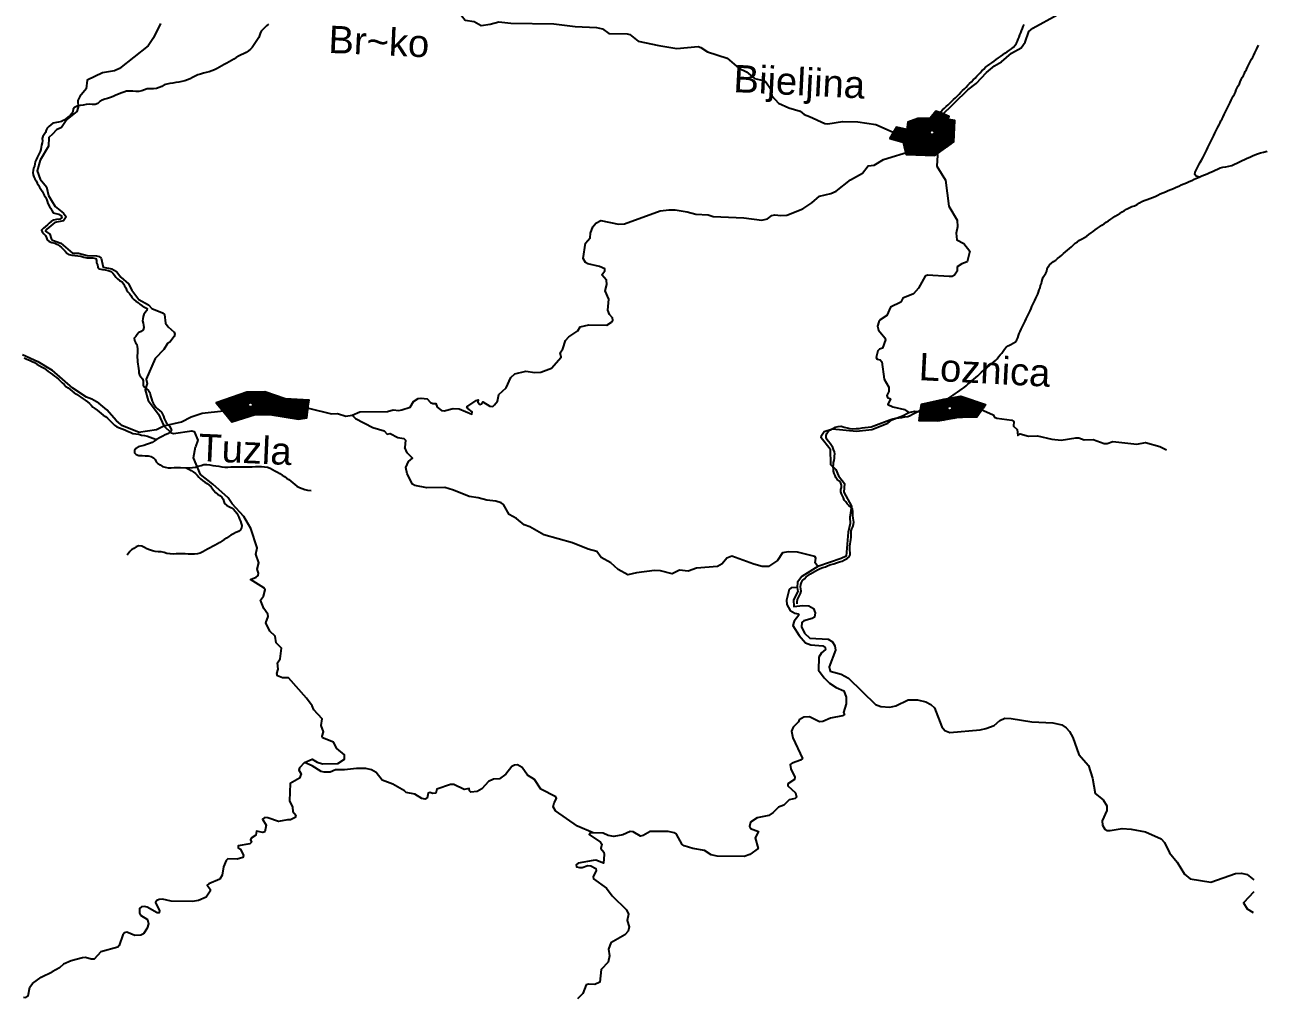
# Model space of a CAD drawing. Header units: metres. Extents: x 13.21 to 19.52, y 42.14 to 46.62.
# Drawn here: x 18.469 to 19.49, y 44.049 to 44.849 of the extents above; entities that cross this region are included whole.
import ezdxf

# ---------------------------------------------------------------- set-up
doc = ezdxf.new("R2010")
doc.units = ezdxf.units.M
doc.header["$MEASUREMENT"] = 0
for name, color, linetype in [('CESTE', 5, 'Continuous'), ('grad_ino', 252, 'Continuous'), ('naziv_ino', 252, 'Continuous'), ('PRUGE', 7, 'Continuous')]:
    doc.layers.add(name, color=color, linetype=linetype)
doc.styles.get("Standard").update_dxf_attribs({"font": 'arial.ttf'})

# ---------------------------------------------------------------- blocks, each defined once
blk = doc.blocks.new('*X51')
at = {"color": 0}
for p, q in [((18.6317, 44.5405), (18.7026, 44.5382)), ((18.634, 44.5413), (18.7027, 44.5391)), ((18.6364, 44.5421), (18.7028, 44.54)), ((18.6388, 44.5429), (18.702, 44.5409)), ((18.6412, 44.5437), (18.6821, 44.5424)), ((18.6436, 44.5446), (18.6793, 44.5434)), ((18.646, 44.5454), (18.6765, 44.5444)), ((18.6483, 44.5462), (18.6736, 44.5454)), ((18.6507, 44.547), (18.6708, 44.5464)), ((18.66, 44.5476), (18.668, 44.5474)), ((18.6269, 44.5388), (18.6526, 44.538)), ((18.6274, 44.5379), (18.6523, 44.5371)), ((18.6282, 44.537), (18.6526, 44.5362)), ((18.6289, 44.536), (18.702, 44.5337)), ((18.6293, 44.5396), (18.6542, 44.5388)), ((18.6297, 44.5351), (18.7019, 44.5328)), ((18.6304, 44.5342), (18.7017, 44.5319)), ((18.6312, 44.5333), (18.7016, 44.531)), ((18.632, 44.5323), (18.7015, 44.5301)), ((18.6327, 44.5314), (18.7014, 44.5292)), ((18.6335, 44.5305), (18.7013, 44.5283)), ((18.6342, 44.5296), (18.6576, 44.5288)), ((18.6556, 44.5388), (18.7025, 44.5373)), ((18.6568, 44.536), (18.7021, 44.5346)), ((18.6571, 44.5378), (18.7024, 44.5364)), ((18.6573, 44.5369), (18.7022, 44.5355)), ((18.635, 44.5286), (18.6551, 44.528)), ((18.6358, 44.5277), (18.6525, 44.5272)), ((18.6365, 44.5268), (18.6499, 44.5264)), ((18.6373, 44.5259), (18.6474, 44.5256)), ((18.6381, 44.525), (18.6448, 44.5247)), ((18.6388, 44.524), (18.6423, 44.5239)), ((18.6396, 44.5231), (18.6397, 44.5231)), ((18.6761, 44.5282), (18.7011, 44.5274)), ((18.6832, 44.5271), (18.701, 44.5265)), ((18.6902, 44.526), (18.6973, 44.5257))]:
    blk.add_line(p, q, dxfattribs=at)
blk = doc.blocks.new('*X52')
at = {"color": 0}
for p, q in [((19.2174, 44.5401), (19.2551, 44.5387)), ((19.2209, 44.5408), (19.252, 44.5397)), ((19.2244, 44.5416), (19.2489, 44.5407)), ((19.2286, 44.5424), (19.2457, 44.5417)), ((19.2329, 44.5431), (19.2426, 44.5427)), ((19.2371, 44.5438), (19.2395, 44.5438)), ((19.2051, 44.5297), (19.2525, 44.528)), ((19.2052, 44.5306), (19.2531, 44.5288)), ((19.2053, 44.5315), (19.2537, 44.5297)), ((19.2054, 44.5324), (19.2543, 44.5306)), ((19.2055, 44.5333), (19.2287, 44.5325)), ((19.2057, 44.5342), (19.2271, 44.5334)), ((19.2058, 44.5351), (19.2269, 44.5343)), ((19.2059, 44.536), (19.2273, 44.5352)), ((19.206, 44.5369), (19.2572, 44.535)), ((19.2068, 44.5378), (19.2578, 44.5359)), ((19.2103, 44.5385), (19.2584, 44.5367)), ((19.2138, 44.5393), (19.2582, 44.5377)), ((19.2298, 44.5324), (19.2549, 44.5315)), ((19.2315, 44.5332), (19.2555, 44.5324)), ((19.2316, 44.535), (19.2566, 44.5341)), ((19.2319, 44.5341), (19.2561, 44.5332)), ((19.2044, 44.5244), (19.219, 44.5238)), ((19.2045, 44.5253), (19.2249, 44.5245)), ((19.2046, 44.5261), (19.229, 44.5252)), ((19.2047, 44.527), (19.2332, 44.526)), ((19.2048, 44.5279), (19.2395, 44.5267)), ((19.205, 44.5288), (19.2519, 44.5271))]:
    blk.add_line(p, q, dxfattribs=at)
blk = doc.blocks.new('*X53')
at = {"color": 0}
for p, q in [((19.2152, 44.775), (19.2278, 44.7746)), ((19.216, 44.7759), (19.2253, 44.7756)), ((19.2167, 44.7768), (19.2229, 44.7765)), ((19.2174, 44.7776), (19.2204, 44.7775)), ((19.1853, 44.7644), (19.1899, 44.7643)), ((19.1944, 44.765), (19.2333, 44.7636)), ((19.1945, 44.7659), (19.2333, 44.7645)), ((19.1946, 44.7668), (19.2334, 44.7654)), ((19.1948, 44.7677), (19.2334, 44.7663)), ((19.1949, 44.7686), (19.2334, 44.7672)), ((19.1955, 44.7695), (19.2335, 44.7681)), ((19.1977, 44.7703), (19.2335, 44.769)), ((19.1998, 44.7711), (19.2336, 44.7699)), ((19.202, 44.7719), (19.2324, 44.7708)), ((19.2104, 44.7725), (19.2273, 44.7719)), ((19.2138, 44.7733), (19.2279, 44.7728)), ((19.2145, 44.7742), (19.2285, 44.7736)), ((19.1807, 44.7565), (19.2329, 44.7546)), ((19.1811, 44.7556), (19.2328, 44.7537)), ((19.1812, 44.7574), (19.2329, 44.7555)), ((19.1817, 44.7583), (19.233, 44.7564)), ((19.1822, 44.7592), (19.233, 44.7573)), ((19.1827, 44.76), (19.233, 44.7582)), ((19.1832, 44.7609), (19.2128, 44.7598)), ((19.1837, 44.7618), (19.2124, 44.7607)), ((19.1842, 44.7627), (19.2126, 44.7616)), ((19.1848, 44.7636), (19.2138, 44.7625)), ((19.185, 44.7545), (19.2323, 44.7528)), ((19.1942, 44.7641), (19.2332, 44.7627)), ((19.2162, 44.7624), (19.2332, 44.7618)), ((19.2168, 44.7597), (19.2331, 44.7591)), ((19.2173, 44.7615), (19.2332, 44.7609)), ((19.2174, 44.7606), (19.2331, 44.76)), ((19.1888, 44.7535), (19.2311, 44.7519)), ((19.1912, 44.7525), (19.2299, 44.7511)), ((19.1914, 44.7516), (19.2287, 44.7502)), ((19.1916, 44.7507), (19.2275, 44.7494)), ((19.1918, 44.7498), (19.2263, 44.7485)), ((19.1921, 44.7489), (19.2251, 44.7477)), ((19.1923, 44.748), (19.2239, 44.7468)), ((19.1925, 44.7471), (19.2227, 44.746)), ((19.1928, 44.7462), (19.2215, 44.7451)), ((19.193, 44.7453), (19.2203, 44.7442)), ((19.1932, 44.7443), (19.2191, 44.7434)), ((19.1935, 44.7434), (19.2179, 44.7425))]:
    blk.add_line(p, q, dxfattribs=at)

msp = doc.modelspace()

# ---------------------------------------------------------------- linework, layer by layer
at = {"layer": 'CESTE'}
msp.add_line((19.2075, 44.7553), (19.2111, 44.7568), dxfattribs=at)
for points in [[(19.2595, 44.8102), (19.2662, 44.8156), (19.272, 44.819), (19.2801, 44.8259), (19.288, 44.8304), (19.2913, 44.8352), (19.2944, 44.8439), (19.2977, 44.8466), (19.3177, 44.8576), (19.3257, 44.8667), (19.3275, 44.8701), (19.3266, 44.8772), (19.3311, 44.8929), (19.3265, 44.8945), (19.3119, 44.8973), (19.3032, 44.9009), (19.2984, 44.905), (19.2932, 44.9065)], [(18.8053, 44.8785), (18.8117, 44.873), (18.8185, 44.8633), (18.8251, 44.8609), (18.8312, 44.8532), (18.8385, 44.852), (18.8445, 44.8487), (18.8519, 44.8499), (18.8589, 44.8519), (18.8688, 44.8507), (18.9042, 44.8502), (18.9216, 44.8479), (18.9392, 44.8472), (18.944, 44.8461), (18.9493, 44.8422), (18.9643, 44.842), (18.9665, 44.8414), (18.9733, 44.836), (18.9905, 44.8322)], [(18.5809, 44.8504), (18.575, 44.8386), (18.5706, 44.8321), (18.5473, 44.8133), (18.543, 44.8115), (18.5332, 44.8098), (18.5207, 44.8038), (18.5197, 44.7966), (18.5147, 44.7905), (18.513, 44.7871), (18.5132, 44.7817), (18.512, 44.7782), (18.5038, 44.7715), (18.4994, 44.765), (18.4953, 44.763), (18.4922, 44.7595)], [(18.9905, 44.8322), (19.0051, 44.8299), (19.0227, 44.8315), (19.0249, 44.8308), (19.0304, 44.8271), (19.0464, 44.8219), (19.0562, 44.8137), (19.0624, 44.8106), (19.0689, 44.8052), (19.0763, 44.8037), (19.0781, 44.8027), (19.0827, 44.7962), (19.0831, 44.7909), (19.0887, 44.7849), (19.0972, 44.7811), (19.1064, 44.7783), (19.1097, 44.7755), (19.1142, 44.7741), (19.1268, 44.7681), (19.1293, 44.7679), (19.1413, 44.77), (19.1539, 44.7695), (19.1686, 44.7674), (19.1879, 44.759), (19.1929, 44.7585), (19.2004, 44.7594), (19.2023, 44.7564), (19.2075, 44.7553)], [(19.2111, 44.7568), (19.2157, 44.7582), (19.2213, 44.7616), (19.2221, 44.7742), (19.2442, 44.796), (19.2512, 44.8011), (19.2595, 44.8102)], [(18.4922, 44.7595), (18.489, 44.7567), (18.4889, 44.7496), (18.482, 44.7381), (18.4796, 44.7293), (18.4821, 44.7224), (18.4871, 44.7162), (18.4889, 44.7091), (18.4913, 44.7049)], [(18.9914, 44.6964), (18.9988, 44.6974), (19.0039, 44.6972), (19.0137, 44.6956), (19.0207, 44.6936), (19.0308, 44.6932), (19.0351, 44.6917), (19.0603, 44.6908), (19.0751, 44.6887), (19.0797, 44.6899), (19.0832, 44.6925), (19.0856, 44.6931), (19.0906, 44.6926), (19.0956, 44.693), (19.1088, 44.6981), (19.1162, 44.7029), (19.1223, 44.7085), (19.1318, 44.7108), (19.1361, 44.7126), (19.1478, 44.7219), (19.1577, 44.7273), (19.1624, 44.7335), (19.1674, 44.7341), (19.1751, 44.7387), (19.1982, 44.7457), (19.2075, 44.7553)], [(19.2111, 44.7568), (19.2177, 44.7492), (19.2193, 44.7421), (19.2188, 44.7332), (19.2259, 44.7217), (19.2288, 44.7003), (19.2355, 44.6888), (19.2359, 44.6834), (19.2346, 44.6781), (19.2352, 44.6727), (19.241, 44.6695), (19.2459, 44.6632), (19.2438, 44.6546), (19.2393, 44.6529), (19.2356, 44.6504), (19.2354, 44.6469), (19.2334, 44.6435), (19.2315, 44.6425), (19.2289, 44.6424), (19.2112, 44.6436), (19.2092, 44.6429), (19.2038, 44.6328), (19.1995, 44.6283), (19.191, 44.6246), (19.1891, 44.6214), (19.1807, 44.6174), (19.1777, 44.6105), (19.1723, 44.6069), (19.1712, 44.6053), (19.1701, 44.6018), (19.1708, 44.5983), (19.1761, 44.5922), (19.1766, 44.5904), (19.1741, 44.5835), (19.1717, 44.5828), (19.1704, 44.5814), (19.169, 44.5759), (19.1697, 44.5746), (19.1723, 44.574), (19.1735, 44.5725), (19.1754, 44.5581), (19.1794, 44.5516), (19.1794, 44.5481), (19.1778, 44.5446), (19.1783, 44.543), (19.1806, 44.542), (19.1785, 44.5373), (19.1827, 44.5353), (19.1923, 44.5332), (19.1959, 44.5308)], [(18.4913, 44.7049), (18.4943, 44.6999), (18.5011, 44.6946), (18.5034, 44.6914), (18.5011, 44.6883), (18.494, 44.6869), (18.4876, 44.6814), (18.4865, 44.6797), (18.4899, 44.6773), (18.4909, 44.6737), (18.4922, 44.6723), (18.499, 44.67), (18.5085, 44.6618), (18.5136, 44.6617), (18.5206, 44.6598), (18.5282, 44.6595), (18.5305, 44.6589), (18.5321, 44.6575), (18.5337, 44.6503), (18.5408, 44.6489), (18.5446, 44.6467), (18.5484, 44.642), (18.5547, 44.6365), (18.5572, 44.6314), (18.5631, 44.6235), (18.571, 44.6191), (18.5737, 44.6161), (18.5826, 44.6127), (18.5841, 44.6113), (18.5851, 44.6042), (18.5872, 44.601), (18.592, 44.5967), (18.5927, 44.5951), (18.592, 44.5933), (18.5886, 44.5885), (18.5866, 44.5874), (18.5837, 44.5825), (18.5766, 44.5752), (18.5691, 44.5581), (18.5698, 44.5546), (18.5683, 44.5493), (18.5706, 44.5405), (18.5791, 44.5295), (18.5837, 44.5198)], [(18.7383, 44.5286), (18.7447, 44.5314), (18.7673, 44.5315), (18.772, 44.5329), (18.7767, 44.5323), (18.7791, 44.5328), (18.786, 44.5351), (18.7888, 44.5399), (18.7926, 44.5422), (18.7951, 44.5426), (18.8, 44.5421), (18.8028, 44.5389), (18.8046, 44.5381), (18.8072, 44.5382), (18.8083, 44.535), (18.8119, 44.5324), (18.8141, 44.5322), (18.8213, 44.534), (18.8263, 44.5338), (18.8366, 44.5294), (18.8371, 44.5313), (18.8334, 44.5339), (18.8327, 44.5354), (18.8402, 44.5406), (18.8419, 44.5411), (18.8417, 44.5391), (18.8434, 44.5374), (18.8447, 44.5379), (18.8457, 44.5396), (18.8514, 44.5359), (18.8539, 44.5356), (18.8554, 44.5369), (18.8578, 44.5401), (18.8588, 44.5454), (18.865, 44.551), (18.8688, 44.5595), (18.8719, 44.5624), (18.881, 44.5648), (18.8884, 44.5637), (18.8935, 44.5638), (18.9022, 44.5672), (18.91, 44.5763), (18.9094, 44.5798), (18.9114, 44.5831), (18.9136, 44.59), (18.9164, 44.593), (18.9237, 44.5979), (18.9257, 44.601), (18.9328, 44.6029), (18.9477, 44.6025), (18.9515, 44.605), (18.9525, 44.6066), (18.9524, 44.6084), (18.9497, 44.6114), (18.9485, 44.6149), (18.9494, 44.6239), (18.9462, 44.6307), (18.9476, 44.6359), (18.9474, 44.6394), (18.9434, 44.6439), (18.946, 44.6472), (18.946, 44.6488), (18.9417, 44.6507), (18.9321, 44.653), (18.9301, 44.6541), (18.9283, 44.6574), (18.93, 44.6699), (18.934, 44.6744), (18.9341, 44.678), (18.936, 44.6832), (18.9387, 44.6862), (18.9427, 44.6885), (18.9572, 44.6856), (18.9622, 44.6859), (18.9914, 44.6964)], [(18.4674, 44.5784), (18.4802, 44.5727), (18.4918, 44.5655)], [(18.5627, 44.5145), (18.5497, 44.5199), (18.5447, 44.5239), (18.5368, 44.533), (18.5303, 44.5384), (18.5245, 44.5418), (18.52, 44.5433), (18.5089, 44.5507), (18.4918, 44.5655)], [(18.5837, 44.5198), (18.5981, 44.523), (18.6061, 44.5273), (18.6152, 44.5303), (18.6326, 44.5321), (18.6368, 44.534), (18.6466, 44.5358), (18.6523, 44.5393), (18.6592, 44.5413), (18.6659, 44.539), (18.6733, 44.538), (18.68, 44.5355), (18.7024, 44.5344), (18.7213, 44.5296), (18.7263, 44.5298), (18.7332, 44.5277), (18.7383, 44.5286)], [(19.1311, 44.5006), (19.1238, 44.51), (19.1239, 44.5119), (19.1262, 44.515), (19.133, 44.5172), (19.1529, 44.5155), (19.1653, 44.5169), (19.1785, 44.522), (19.1818, 44.5246), (19.1907, 44.5279), (19.1959, 44.5308)], [(19.1959, 44.5308), (19.2006, 44.5318), (19.2105, 44.5304), (19.2127, 44.5313), (19.2175, 44.5318), (19.2207, 44.5345), (19.2379, 44.537), (19.2404, 44.5368), (19.2547, 44.5335), (19.2652, 44.5288), (19.2661, 44.527), (19.268, 44.5261), (19.2804, 44.5245), (19.2821, 44.5233), (19.2819, 44.5196), (19.2847, 44.5168), (19.2854, 44.5118), (19.2873, 44.5133), (19.2942, 44.5113), (19.3016, 44.5116), (19.3134, 44.5087), (19.3209, 44.5079), (19.3331, 44.51), (19.3355, 44.5099), (19.34, 44.5082), (19.3474, 44.5085), (19.3563, 44.5053), (19.3588, 44.5053), (19.3633, 44.5069), (19.3831, 44.5047), (19.3903, 44.5061), (19.402, 44.5029), (19.4076, 44.5001)], [(18.5627, 44.5145), (18.5775, 44.5167), (18.5837, 44.5198)], [(18.5837, 44.5198), (18.5895, 44.5139), (18.5916, 44.5136), (18.6066, 44.5156), (18.6086, 44.515), (18.6116, 44.5081), (18.6096, 44.5024)], [(18.7383, 44.5286), (18.7412, 44.5258), (18.7554, 44.5184), (18.7646, 44.5156), (18.767, 44.513), (18.7697, 44.5134), (18.7759, 44.5103), (18.7807, 44.5094), (18.7822, 44.508), (18.7816, 44.502)], [(18.6992, 44.2432), (18.7056, 44.2458), (18.7095, 44.2434), (18.7141, 44.242), (18.7265, 44.2424), (18.7322, 44.2459), (18.7322, 44.2494), (18.7257, 44.2547), (18.7229, 44.2597), (18.7141, 44.2633), (18.7136, 44.2648), (18.7149, 44.2684), (18.713, 44.2736), (18.7138, 44.2789), (18.7068, 44.2863), (18.7055, 44.2897), (18.7009, 44.2961), (18.686, 44.3127), (18.6812, 44.3127), (18.677, 44.3144), (18.6764, 44.3162), (18.6775, 44.3197), (18.6771, 44.325), (18.6792, 44.3283), (18.6803, 44.3371), (18.6759, 44.3415), (18.6751, 44.3469), (18.6707, 44.3511), (18.6675, 44.358), (18.6694, 44.3632), (18.6691, 44.3649), (18.6657, 44.3697), (18.6631, 44.3766), (18.6654, 44.3798), (18.6669, 44.385), (18.6659, 44.3867), (18.6549, 44.3935), (18.6595, 44.3954), (18.661, 44.3968), (18.6614, 44.3986), (18.6603, 44.402), (18.6618, 44.4073), (18.6593, 44.4142), (18.6602, 44.4195), (18.6551, 44.4353), (18.6493, 44.4452), (18.6397, 44.4557), (18.6365, 44.4606), (18.624, 44.4718), (18.6138, 44.4797), (18.6081, 44.4935), (18.6096, 44.5024)], [(19.1211, 44.4041), (19.1189, 44.4073), (19.1195, 44.4109), (19.1186, 44.4123), (19.1044, 44.4159), (19.0969, 44.4163), (19.0921, 44.4153), (19.0878, 44.409), (19.0804, 44.4041), (19.0754, 44.4043), (19.0683, 44.406), (19.0504, 44.4127), (19.0462, 44.4111), (19.0424, 44.4065), (19.0387, 44.4042), (19.0212, 44.4028), (19.0146, 44.4004), (19.0073, 44.4012), (19.0012, 44.3981), (18.9918, 44.4007), (18.9868, 44.401), (18.972, 44.3991), (18.965, 44.3972), (18.957, 44.4016), (18.9509, 44.4072), (18.9431, 44.4117), (18.9395, 44.4165), (18.9324, 44.4183), (18.9194, 44.4237), (18.896, 44.4301), (18.8843, 44.4369), (18.8798, 44.4383), (18.8733, 44.4437), (18.8673, 44.4468), (18.8628, 44.4552), (18.8609, 44.4564), (18.8563, 44.4578), (18.8489, 44.4586), (18.842, 44.4607), (18.8346, 44.4616), (18.8216, 44.467), (18.8146, 44.469), (18.7997, 44.4689), (18.7899, 44.4708), (18.788, 44.4719), (18.7835, 44.4802), (18.7824, 44.4855), (18.7847, 44.4906), (18.7879, 44.4933), (18.7835, 44.4977), (18.7816, 44.502)], [(19.1311, 44.5006), (19.1314, 44.488), (19.1357, 44.4839), (19.1379, 44.4787), (19.1429, 44.4725), (19.1425, 44.4654), (19.1487, 44.4537), (19.1472, 44.4448), (19.1477, 44.4394), (19.1459, 44.4324), (19.1443, 44.4128), (19.1402, 44.4107), (19.1211, 44.4041)], [(19.1211, 44.4041), (19.1079, 44.3959), (19.1043, 44.3912), (19.104, 44.387)], [(19.104, 44.387), (19.099, 44.3867), (19.0974, 44.3854), (19.0953, 44.3766), (19.0956, 44.373), (19.0984, 44.368), (19.1022, 44.3657), (19.1049, 44.3653), (19.1054, 44.3641), (19.1017, 44.3592), (19.1005, 44.3557), (19.1057, 44.3476), (19.1109, 44.3414), (19.1152, 44.3397), (19.1252, 44.3389), (19.127, 44.3376), (19.1272, 44.3359), (19.1239, 44.3331), (19.1219, 44.3298), (19.1217, 44.3191), (19.1261, 44.3127), (19.1306, 44.3084), (19.1361, 44.3047), (19.1423, 44.3019), (19.1443, 44.2967), (19.1442, 44.2913), (19.142, 44.2843), (19.1428, 44.2825), (19.1413, 44.2815), (19.1315, 44.2796), (19.125, 44.2769), (19.1225, 44.2766), (19.1143, 44.2806), (19.1094, 44.2805), (19.1057, 44.2783), (19.1052, 44.2764), (19.1007, 44.2722), (19.0994, 44.2688), (19.1004, 44.2634), (19.1083, 44.2464), (19.1069, 44.245), (19.1, 44.2426), (19.0984, 44.2414), (19.0988, 44.2378), (19.1022, 44.231), (19.1019, 44.2292), (19.0965, 44.2255), (19.0965, 44.2238), (19.1028, 44.2183), (19.1035, 44.2146), (19.1024, 44.2134), (19.0974, 44.2124), (19.0932, 44.208), (19.0888, 44.2065), (19.0844, 44.2021), (19.0807, 44.1996), (19.0711, 44.1977), (19.0657, 44.1941), (19.0649, 44.1905), (19.0658, 44.189), (19.0722, 44.1863), (19.0696, 44.1812), (19.072, 44.1725), (19.0651, 44.1674), (19.0606, 44.1659), (19.0382, 44.1662), (19.0334, 44.1673), (19.0279, 44.1709), (19.0182, 44.1724), (19.0113, 44.1745), (19.0096, 44.1758), (19.0048, 44.1841), (19.0029, 44.1852), (18.9981, 44.1864), (18.9832, 44.1864), (18.9774, 44.183), (18.9752, 44.1826), (18.9694, 44.1862), (18.9669, 44.1865), (18.9608, 44.1836), (18.9535, 44.1823), (18.9487, 44.1832), (18.9445, 44.1851), (18.9364, 44.1852)], [(19.104, 44.387), (19.1045, 44.3835), (19.1011, 44.3767), (19.1014, 44.3713), (19.1087, 44.3721), (19.1136, 44.3718), (19.1175, 44.3696), (19.1187, 44.3661), (19.1182, 44.3626), (19.1164, 44.3614), (19.1094, 44.3595), (19.1079, 44.3581), (19.1075, 44.3546), (19.1101, 44.3495), (19.1144, 44.3452), (19.1294, 44.3445), (19.1331, 44.3423), (19.1351, 44.3389), (19.1355, 44.3354), (19.1303, 44.3216), (19.1311, 44.3181), (19.1403, 44.3157), (19.1463, 44.3124), (19.1683, 44.2907), (19.1727, 44.2891), (19.1802, 44.2887), (19.185, 44.2896), (19.1953, 44.2946), (19.2028, 44.2946), (19.2098, 44.2929), (19.214, 44.2908), (19.217, 44.288), (19.223, 44.2724), (19.2253, 44.2693), (19.2296, 44.2677), (19.2544, 44.27), (19.2592, 44.271), (19.2658, 44.2736), (19.2706, 44.2777), (19.2748, 44.2795), (19.2798, 44.2794), (19.2968, 44.2764), (19.3142, 44.2756), (19.3214, 44.274), (19.3252, 44.2717), (19.3278, 44.2686), (19.3305, 44.2636), (19.3356, 44.2497), (19.3434, 44.2406), (19.3468, 44.2301), (19.349, 44.2177), (19.3554, 44.2123), (19.3585, 44.2074), (19.3584, 44.2038), (19.3548, 44.1953), (19.355, 44.1917), (19.3568, 44.1884), (19.3588, 44.1873), (19.3612, 44.1872), (19.371, 44.1889), (19.3784, 44.1884), (19.3904, 44.186), (19.4031, 44.1803), (19.406, 44.1775), (19.4099, 44.1689), (19.4162, 44.1612), (19.4223, 44.1514), (19.4271, 44.1474), (19.4441, 44.1447), (19.4642, 44.1519), (19.4691, 44.1523), (19.4737, 44.1511), (19.4794, 44.1467)], [(18.6992, 44.2432), (18.6951, 44.2387), (18.6946, 44.2369), (18.6965, 44.2337), (18.6952, 44.2303), (18.6874, 44.2258), (18.6868, 44.2115), (18.6894, 44.2065), (18.6897, 44.2029), (18.692, 44.1998), (18.6915, 44.198), (18.6876, 44.1959), (18.6851, 44.1961), (18.6779, 44.1945), (18.6691, 44.1977), (18.6667, 44.1978), (18.6648, 44.1965), (18.6677, 44.1916), (18.6665, 44.1861), (18.6649, 44.1857), (18.6598, 44.1868), (18.6593, 44.1833), (18.6555, 44.1808), (18.6548, 44.1795), (18.6557, 44.1777), (18.6543, 44.1762), (18.6447, 44.1746), (18.6446, 44.1731), (18.6465, 44.1718), (18.6491, 44.1666), (18.6484, 44.165), (18.6438, 44.1637), (18.6362, 44.164), (18.6347, 44.1627), (18.6326, 44.1575), (18.6315, 44.1504), (18.6295, 44.1471), (18.6207, 44.1435), (18.6193, 44.1423), (18.6217, 44.1391), (18.6216, 44.1373), (18.6184, 44.1325), (18.612, 44.1297), (18.6071, 44.129), (18.5897, 44.1292), (18.5825, 44.1307), (18.5799, 44.1306), (18.5778, 44.1297), (18.5767, 44.1281), (18.5801, 44.1213), (18.5798, 44.1195), (18.578, 44.1197), (18.57, 44.1242), (18.5676, 44.1249), (18.5653, 44.1244), (18.5637, 44.123), (18.5637, 44.1193), (18.5645, 44.1177), (18.5701, 44.1141), (18.571, 44.1106), (18.5699, 44.1071), (18.5668, 44.1022), (18.5647, 44.1012), (18.5597, 44.101), (18.5532, 44.1038), (18.5512, 44.103), (18.55, 44.1014), (18.547, 44.0926), (18.5457, 44.0913), (18.5318, 44.0875), (18.5263, 44.0815), (18.5238, 44.0814), (18.5193, 44.0829), (18.5168, 44.0827), (18.5074, 44.0802), (18.5011, 44.0773), (18.498, 44.0745), (18.4919, 44.0712)], [(18.9364, 44.1852), (18.9236, 44.1909), (18.9055, 44.2033), (18.9036, 44.2066), (18.9044, 44.2101), (18.9064, 44.2135), (18.9058, 44.2149), (18.8933, 44.2211), (18.8882, 44.2292), (18.8825, 44.2327), (18.8781, 44.2391), (18.8741, 44.2412), (18.8717, 44.2409), (18.8697, 44.2398), (18.8646, 44.2336), (18.8594, 44.2298), (18.8545, 44.2294), (18.8503, 44.2276), (18.8449, 44.2215), (18.8411, 44.2193), (18.836, 44.2186), (18.8347, 44.2197), (18.8346, 44.2217), (18.8303, 44.2208), (18.8218, 44.2249), (18.8193, 44.2249), (18.8079, 44.2212), (18.8072, 44.218), (18.8046, 44.2175), (18.8022, 44.2184), (18.8008, 44.2178), (18.7999, 44.2138), (18.7984, 44.213), (18.7957, 44.2135), (18.79, 44.217), (18.7828, 44.2184), (18.7814, 44.2199), (18.7717, 44.2254), (18.7629, 44.2287), (18.7582, 44.2349), (18.7543, 44.2372), (18.7495, 44.2381), (18.742, 44.2382), (18.7321, 44.237), (18.7246, 44.2371), (18.7203, 44.2353), (18.7153, 44.2351), (18.7129, 44.2357), (18.7055, 44.2405), (18.6992, 44.2432)], [(18.9364, 44.1852), (18.9336, 44.1851), (18.9332, 44.1839), (18.9424, 44.1776), (18.9435, 44.176), (18.9427, 44.1725), (18.9451, 44.1694), (18.9454, 44.1676), (18.9449, 44.1605), (18.9387, 44.1629), (18.9363, 44.1627), (18.9242, 44.1604), (18.9225, 44.1589), (18.9226, 44.1574), (18.9251, 44.1567), (18.9275, 44.1568), (18.9321, 44.1584), (18.9346, 44.1583), (18.9385, 44.1561), (18.9388, 44.1544), (18.9365, 44.1492), (18.9367, 44.1475), (18.9473, 44.1398), (18.952, 44.1335), (18.9638, 44.1219), (18.9655, 44.1186), (18.9644, 44.1132), (18.966, 44.108), (18.9652, 44.1045), (18.9625, 44.1015), (18.951, 44.0948), (18.949, 44.0896), (18.9499, 44.0843), (18.9486, 44.0791), (18.943, 44.0731), (18.9419, 44.0625), (18.9378, 44.0606), (18.9326, 44.0609), (18.9307, 44.0603), (18.9278, 44.0533), (18.9235, 44.0489)], [(19.4792, 44.1367), (19.4709, 44.1277), (19.4737, 44.1228), (19.4787, 44.1199)], [(18.4682, 44.0502), (18.4702, 44.0501), (18.4721, 44.0513), (18.4734, 44.0585), (18.4757, 44.0616), (18.4829, 44.0666), (18.4919, 44.0712)]]:
    msp.add_lwpolyline(points, dxfattribs=at)
at = {"layer": 'grad_ino'}
for points in [[(19.1841, 44.7625), (19.1803, 44.7558), (19.1911, 44.7529), (19.1929, 44.7459), (19.1936, 44.7427), (19.2171, 44.742), (19.2328, 44.7531), (19.2336, 44.7706), (19.2272, 44.7717), (19.2289, 44.7741), (19.2221, 44.7769), (19.2181, 44.7785), (19.2132, 44.7726), (19.2031, 44.7723), (19.195, 44.7693), (19.1941, 44.7634), (19.1857, 44.7652)], [(18.631, 44.5335), (18.6396, 44.5231), (18.6587, 44.5292), (18.6706, 44.5291), (18.6944, 44.5253), (18.701, 44.5263), (18.7023, 44.536), (18.703, 44.5408), (18.6833, 44.542), (18.6667, 44.5478), (18.6518, 44.5474), (18.6267, 44.5387)], [(19.2568, 44.5343), (19.2518, 44.5269), (19.2366, 44.5266), (19.2209, 44.5238), (19.2043, 44.524), (19.2055, 44.5327), (19.2061, 44.5376), (19.2248, 44.5417), (19.2385, 44.5441), (19.2589, 44.5374)]]:
    msp.add_lwpolyline(points, close=True, dxfattribs=at)
for centre in [(19.2149, 44.7609), (18.6548, 44.5371), (19.2294, 44.5342)]:
    msp.add_circle(centre, 0.0018, dxfattribs=at)
at = {"layer": 'PRUGE'}
for points in [[(18.6696, 44.8499), (18.6681, 44.8484), (18.6665, 44.847), (18.665, 44.8456), (18.6637, 44.844), (18.6629, 44.8423), (18.6622, 44.8406), (18.6616, 44.8389), (18.6606, 44.8372), (18.6594, 44.8356), (18.6583, 44.834), (18.6572, 44.8324), (18.6561, 44.8308), (18.6549, 44.8292), (18.6532, 44.8279), (18.6513, 44.8267), (18.6492, 44.8256), (18.6472, 44.8246), (18.6451, 44.8235), (18.6431, 44.8224), (18.6412, 44.8212), (18.6393, 44.8201), (18.6373, 44.819), (18.6353, 44.8179), (18.6333, 44.8168), (18.6314, 44.8156), (18.6294, 44.8145), (18.6274, 44.8134), (18.6253, 44.8124), (18.6231, 44.8115), (18.6208, 44.8108), (18.6185, 44.8101), (18.6161, 44.8095), (18.6138, 44.8088), (18.6115, 44.8081), (18.6093, 44.8071), (18.6073, 44.8061), (18.6053, 44.805), (18.6031, 44.8041), (18.6008, 44.8033), (18.5984, 44.8028), (18.596, 44.8023), (18.5935, 44.8019), (18.5911, 44.8015), (18.5886, 44.8011), (18.5862, 44.8006), (18.5839, 44.7999), (18.582, 44.7987), (18.5799, 44.7977), (18.5776, 44.797), (18.5751, 44.7966), (18.5725, 44.7966), (18.57, 44.7967), (18.57, 44.7967), (18.5677, 44.7959), (18.5655, 44.7951), (18.5631, 44.7946), (18.5606, 44.7946), (18.558, 44.7948), (18.5555, 44.7949), (18.5555, 44.7949), (18.553, 44.7947), (18.5507, 44.7941), (18.5484, 44.7932), (18.5463, 44.7923), (18.5441, 44.7914), (18.5419, 44.7905), (18.5397, 44.7896), (18.5374, 44.7888), (18.5351, 44.7881), (18.5328, 44.7874), (18.531, 44.7862), (18.5294, 44.7848), (18.5272, 44.7838), (18.5247, 44.7839), (18.5222, 44.7841), (18.5222, 44.7841), (18.5197, 44.7839), (18.5173, 44.7834), (18.5148, 44.7829), (18.5124, 44.7825), (18.5103, 44.7814), (18.5091, 44.7799), (18.5089, 44.7781), (18.508, 44.7764), (18.5066, 44.7749), (18.5049, 44.7736), (18.5032, 44.7722), (18.5014, 44.771), (18.4994, 44.7698), (18.4971, 44.7692), (18.4925, 44.7685), (18.4908, 44.7672), (18.4892, 44.7658), (18.4878, 44.7643), (18.487, 44.7627), (18.4863, 44.7609), (18.4852, 44.7593), (18.4842, 44.7576), (18.4836, 44.7559), (18.4838, 44.7541), (18.4836, 44.7523), (18.4832, 44.7505), (18.4829, 44.7488), (18.4825, 44.747), (18.482, 44.7452), (18.4813, 44.7435), (18.4804, 44.7418), (18.4794, 44.7402), (18.4786, 44.7385), (18.4779, 44.7367), (18.4775, 44.735), (18.4772, 44.7332), (18.4766, 44.7314), (18.4761, 44.7297), (18.476, 44.7279), (18.4762, 44.7261), (18.4768, 44.7243), (18.4777, 44.7227), (18.4786, 44.721), (18.4795, 44.7193), (18.4805, 44.7176), (18.4815, 44.716), (18.4826, 44.7144), (18.4835, 44.7127), (18.4844, 44.711), (18.4854, 44.7094), (18.4864, 44.7077), (18.4871, 44.706), (18.4877, 44.7043), (18.4883, 44.7025), (18.4897, 44.6999), (18.4908, 44.6983), (18.4916, 44.6966), (18.4926, 44.6949), (18.4949, 44.6944), (18.4974, 44.6937), (18.4992, 44.6926), (18.4997, 44.6907), (18.4981, 44.6897), (18.4954, 44.6893), (18.493, 44.6888), (18.491, 44.6878), (18.4894, 44.6864), (18.4879, 44.6849), (18.4863, 44.6835), (18.4848, 44.6821), (18.4831, 44.6806), (18.4835, 44.6791), (18.4851, 44.6775), (18.4865, 44.6761), (18.4872, 44.6743), (18.4878, 44.6726), (18.4895, 44.6712), (18.4917, 44.6704), (18.4941, 44.6698), (18.4963, 44.6689), (18.498, 44.6676), (18.4995, 44.6662), (18.5012, 44.6648), (18.5025, 44.6633), (18.5038, 44.6618), (18.5057, 44.6605), (18.508, 44.6599), (18.5105, 44.6597), (18.513, 44.6596), (18.5154, 44.6591), (18.5178, 44.6585), (18.5202, 44.6579), (18.5227, 44.6579), (18.5253, 44.6578), (18.5278, 44.6572), (18.5283, 44.6556), (18.5284, 44.6538), (18.529, 44.652), (18.5293, 44.6501), (18.5305, 44.6488), (18.5331, 44.6483), (18.5355, 44.648), (18.5379, 44.6475), (18.5402, 44.6466), (18.5418, 44.6452), (18.5431, 44.6437), (18.5441, 44.642), (18.5455, 44.6406), (18.5473, 44.6393), (18.5493, 44.6382), (18.5504, 44.6366), (18.5514, 44.6349), (18.5523, 44.6332), (18.553, 44.6315), (18.554, 44.6299), (18.5555, 44.6284), (18.5565, 44.6268), (18.5576, 44.6251), (18.5589, 44.6236), (18.5607, 44.6223), (18.5624, 44.621), (18.564, 44.6197), (18.5658, 44.6183), (18.5678, 44.6172), (18.5698, 44.6162), (18.5696, 44.6145), (18.5684, 44.6128), (18.5671, 44.6113), (18.5666, 44.6095), (18.5664, 44.6078), (18.5662, 44.606), (18.5666, 44.6042), (18.567, 44.6024), (18.5671, 44.6006), (18.5665, 44.5988), (18.565, 44.5974), (18.563, 44.5964), (18.5618, 44.5948), (18.5605, 44.5932), (18.5592, 44.5917), (18.5594, 44.59), (18.5603, 44.5883), (18.5613, 44.5866), (18.5617, 44.5849), (18.5619, 44.5831), (18.562, 44.5813), (18.5619, 44.5795), (18.5618, 44.5777), (18.5618, 44.5759), (18.5619, 44.5741), (18.5621, 44.5723), (18.5623, 44.5705), (18.5625, 44.5687), (18.5628, 44.5669), (18.5631, 44.5651), (18.5631, 44.5633), (18.5636, 44.5616), (18.5647, 44.56), (18.566, 44.5584), (18.5667, 44.5567), (18.5667, 44.5549), (18.5667, 44.5531), (18.5676, 44.5515), (18.5693, 44.5501), (18.571, 44.5488), (18.5721, 44.5472), (18.5725, 44.5454), (18.5729, 44.5436), (18.5734, 44.5419), (18.574, 44.5401), (18.5749, 44.5384), (18.5759, 44.5368), (18.577, 44.5352), (18.5784, 44.5337), (18.58, 44.5323), (18.5816, 44.5309), (18.5826, 44.5293), (18.5834, 44.5276), (18.5839, 44.5258), (18.5846, 44.5241), (18.5856, 44.5224), (18.5869, 44.5209), (18.5883, 44.5194), (18.5894, 44.5177), (18.5899, 44.516), (18.5888, 44.5144), (18.587, 44.5132), (18.5848, 44.5123), (18.5827, 44.5113), (18.5807, 44.5102), (18.5775, 44.5086)], [(19.2104, 44.7665), (19.2124, 44.7676), (19.2139, 44.769), (19.2151, 44.7706), (19.2163, 44.7722), (19.2174, 44.7738), (19.2187, 44.7754), (19.2205, 44.7766), (19.2222, 44.7779), (19.2235, 44.7794), (19.225, 44.7809), (19.2266, 44.7823), (19.2282, 44.7837), (19.2297, 44.7851), (19.2312, 44.7866), (19.2326, 44.788), (19.2342, 44.7894), (19.2357, 44.7909), (19.2371, 44.7924), (19.2385, 44.7939), (19.24, 44.7953), (19.2416, 44.7967), (19.2429, 44.7982), (19.2442, 44.7998), (19.2457, 44.8012), (19.2472, 44.8026), (19.2488, 44.804), (19.2503, 44.8055), (19.2517, 44.807), (19.2531, 44.8084), (19.2545, 44.8099), (19.2559, 44.8114), (19.2573, 44.813), (19.2587, 44.8144), (19.2605, 44.8157), (19.2623, 44.8169), (19.2641, 44.8182), (19.2659, 44.8195), (19.2676, 44.8208), (19.2694, 44.8221), (19.2712, 44.8233), (19.273, 44.8246), (19.2747, 44.8259), (19.2765, 44.8271), (19.2784, 44.8284), (19.2801, 44.8296), (19.2818, 44.831), (19.2832, 44.8325), (19.2842, 44.8342), (19.285, 44.8358), (19.2857, 44.8376), (19.2864, 44.8393), (19.2871, 44.841), (19.2878, 44.8427), (19.2885, 44.8445), (19.2892, 44.8462), (19.2898, 44.8479), (19.2905, 44.8497)], [(19.4344, 44.7242), (19.432, 44.7249), (19.4309, 44.7263), (19.4311, 44.7282), (19.4318, 44.7299), (19.4327, 44.7316), (19.4336, 44.7332), (19.4345, 44.7349), (19.4355, 44.7366), (19.4364, 44.7382), (19.4373, 44.7399), (19.4381, 44.7416), (19.439, 44.7433), (19.4398, 44.745), (19.4407, 44.7467), (19.4415, 44.7484), (19.4423, 44.7501), (19.4432, 44.7518), (19.444, 44.7535), (19.4448, 44.7552), (19.4457, 44.7568), (19.4465, 44.7585), (19.4473, 44.7602), (19.4482, 44.7619), (19.449, 44.7636), (19.4498, 44.7653), (19.4507, 44.767), (19.4515, 44.7687), (19.4523, 44.7704), (19.4532, 44.7721), (19.454, 44.7738), (19.4549, 44.7755), (19.4557, 44.7772), (19.4565, 44.7789), (19.4574, 44.7805), (19.4582, 44.7822), (19.4591, 44.7839), (19.4599, 44.7856), (19.4608, 44.7873), (19.4616, 44.789), (19.4624, 44.7907), (19.4633, 44.7924), (19.4641, 44.7941), (19.4649, 44.7958), (19.4657, 44.7975), (19.4665, 44.7992), (19.4674, 44.8009), (19.4682, 44.8026), (19.469, 44.8043), (19.4698, 44.806), (19.4707, 44.8077), (19.4715, 44.8093), (19.4723, 44.811), (19.4732, 44.8127), (19.474, 44.8144), (19.4749, 44.8161), (19.4758, 44.8178), (19.4766, 44.8195), (19.4775, 44.8211), (19.4784, 44.8228), (19.4792, 44.8245), (19.4801, 44.8262), (19.4809, 44.8279), (19.4818, 44.8296), (19.4832, 44.8325)], [(19.4344, 44.7242), (19.4366, 44.7251), (19.4387, 44.7261), (19.4409, 44.727), (19.4431, 44.7279), (19.4452, 44.7288), (19.4474, 44.7298), (19.4494, 44.7308), (19.4516, 44.7317), (19.4539, 44.7324), (19.4564, 44.7327), (19.4588, 44.7331), (19.4612, 44.7337), (19.4633, 44.7347), (19.4654, 44.7357), (19.4675, 44.7367), (19.4696, 44.7377), (19.4717, 44.7387), (19.4738, 44.7397), (19.4759, 44.7406), (19.4781, 44.7416), (19.4802, 44.7426), (19.4824, 44.7434), (19.4848, 44.7441), (19.4872, 44.7447), (19.4902, 44.7454)], [(19.1041, 44.3734), (19.1041, 44.3752), (19.1044, 44.377), (19.1051, 44.3788), (19.1059, 44.3804), (19.1068, 44.3821), (19.1074, 44.3839), (19.1071, 44.3857), (19.1069, 44.3875), (19.107, 44.3893), (19.1075, 44.391), (19.1085, 44.3926), (19.11, 44.3941), (19.1114, 44.3956), (19.113, 44.3969), (19.1149, 44.3981), (19.1168, 44.3993), (19.1187, 44.4004), (19.1207, 44.4015), (19.1229, 44.4025), (19.1251, 44.4033), (19.1274, 44.404), (19.1296, 44.4049), (19.1318, 44.4057), (19.1341, 44.4065), (19.1364, 44.4072), (19.1387, 44.4079), (19.141, 44.4086), (19.143, 44.4097), (19.145, 44.4108), (19.1468, 44.412), (19.1475, 44.4138), (19.1475, 44.4156), (19.1472, 44.4173), (19.1472, 44.4191), (19.1474, 44.4209), (19.1476, 44.4227), (19.1479, 44.4245), (19.1481, 44.4263), (19.1483, 44.4281), (19.1484, 44.4299), (19.1484, 44.4317), (19.1484, 44.4335), (19.149, 44.4352), (19.1497, 44.4369), (19.1503, 44.4387), (19.1505, 44.4405), (19.1504, 44.4423), (19.1501, 44.444), (19.1499, 44.4458), (19.1499, 44.4476), (19.1499, 44.4494), (19.1494, 44.4512), (19.1483, 44.4528), (19.1466, 44.4542), (19.1452, 44.4556), (19.1439, 44.4572), (19.1427, 44.4588), (19.1422, 44.4605), (19.1414, 44.4622), (19.1405, 44.4639), (19.14, 44.4656), (19.14, 44.4674), (19.1405, 44.4692), (19.1405, 44.471), (19.14, 44.4727), (19.1388, 44.4743), (19.137, 44.4756), (19.1358, 44.4772), (19.1352, 44.4789), (19.1345, 44.4806), (19.134, 44.4824), (19.1339, 44.4842), (19.1337, 44.486), (19.1338, 44.4878), (19.134, 44.4896), (19.1344, 44.4914), (19.1346, 44.4931), (19.1348, 44.4949), (19.1349, 44.4967), (19.1346, 44.4985), (19.134, 44.5002), (19.1333, 44.502), (19.1323, 44.5036), (19.1311, 44.5052), (19.1299, 44.5068), (19.1288, 44.5084), (19.1279, 44.5101), (19.1279, 44.5119), (19.1285, 44.5136), (19.1296, 44.5152), (19.1313, 44.5165), (19.1333, 44.5177), (19.1354, 44.5187), (19.1378, 44.5193), (19.1402, 44.5194), (19.1402, 44.5194), (19.1427, 44.5188), (19.145, 44.5182), (19.1474, 44.5177), (19.1499, 44.5174), (19.1524, 44.5175), (19.1549, 44.5177), (19.1574, 44.518), (19.1598, 44.5184), (19.1623, 44.5187), (19.1648, 44.5189), (19.167, 44.5197), (19.1692, 44.5206), (19.1715, 44.5214), (19.1737, 44.5222), (19.1759, 44.5231), (19.178, 44.524), (19.1803, 44.5247), (19.1827, 44.5254), (19.185, 44.5261), (19.1875, 44.5264), (19.19, 44.5267), (19.1924, 44.5271), (19.1949, 44.5274), (19.197, 44.5283), (19.1989, 44.5295), (19.201, 44.5305), (19.2031, 44.5315), (19.2051, 44.5326), (19.207, 44.5338), (19.2091, 44.5348), (19.2113, 44.5355), (19.2136, 44.5363), (19.2159, 44.5371), (19.2181, 44.5378), (19.2204, 44.5387), (19.2226, 44.5394), (19.2249, 44.5402), (19.227, 44.5412), (19.2288, 44.5424), (19.2305, 44.5438), (19.2323, 44.545), (19.2341, 44.5463), (19.2359, 44.5475), (19.2377, 44.5488), (19.2395, 44.5501), (19.2412, 44.5514), (19.2428, 44.5527), (19.2444, 44.5541), (19.2461, 44.5555), (19.2477, 44.5568), (19.2493, 44.5582), (19.2509, 44.5596), (19.2525, 44.561), (19.2541, 44.5624), (19.2556, 44.5638), (19.2572, 44.5652), (19.2588, 44.5666), (19.2604, 44.568), (19.262, 44.5693), (19.2637, 44.5707), (19.2654, 44.572), (19.2669, 44.5734), (19.2683, 44.5749), (19.2696, 44.5765), (19.2709, 44.578), (19.2721, 44.5796), (19.2733, 44.5811), (19.2744, 44.5828), (19.2757, 44.5843), (19.2774, 44.5856), (19.2796, 44.5865), (19.2816, 44.5876), (19.2834, 44.5889), (19.2845, 44.5905), (19.2853, 44.5922), (19.2859, 44.5939), (19.2866, 44.5957), (19.2873, 44.5974), (19.2881, 44.5991), (19.2889, 44.6008), (19.2897, 44.6025), (19.2905, 44.6042), (19.2914, 44.6059), (19.2922, 44.6076), (19.293, 44.6093), (19.2938, 44.611), (19.2946, 44.6127), (19.2954, 44.6144), (19.2962, 44.6161), (19.297, 44.6178), (19.2978, 44.6195), (19.2986, 44.6212), (19.2994, 44.6229), (19.3002, 44.6246), (19.3009, 44.6263), (19.3017, 44.628), (19.3024, 44.6297), (19.303, 44.6315), (19.3036, 44.6332), (19.3041, 44.635), (19.3047, 44.6367), (19.3051, 44.6385), (19.3056, 44.6402), (19.3063, 44.642), (19.3074, 44.6436), (19.3084, 44.6452), (19.3091, 44.647), (19.3096, 44.6487), (19.3102, 44.6505), (19.3114, 44.652), (19.3129, 44.6535), (19.3147, 44.6548), (19.3165, 44.656), (19.3181, 44.6574), (19.3198, 44.6587), (19.3214, 44.6601), (19.323, 44.6615), (19.3246, 44.6628), (19.3263, 44.6642), (19.3279, 44.6656), (19.3295, 44.667), (19.3311, 44.6684), (19.3326, 44.6698), (19.3343, 44.6711), (19.3361, 44.6724), (19.3381, 44.6735), (19.3401, 44.6745), (19.342, 44.6757), (19.3438, 44.677), (19.3455, 44.6783), (19.3472, 44.6796), (19.3489, 44.6809), (19.3507, 44.6822), (19.3525, 44.6834), (19.3544, 44.6846), (19.3562, 44.6859), (19.358, 44.6871), (19.3599, 44.6883), (19.3617, 44.6896), (19.3635, 44.6908), (19.3654, 44.692), (19.3673, 44.6932), (19.3692, 44.6944), (19.3711, 44.6956), (19.3729, 44.6968), (19.3748, 44.6979), (19.3769, 44.699), (19.3791, 44.6999), (19.3813, 44.7007), (19.3834, 44.7017), (19.3853, 44.7029), (19.3872, 44.704), (19.3893, 44.705), (19.3916, 44.7058), (19.3939, 44.7065), (19.3961, 44.7073), (19.3983, 44.7083), (19.4003, 44.7094), (19.4024, 44.7104), (19.4045, 44.7113), (19.4067, 44.7122), (19.4089, 44.7131), (19.4111, 44.714), (19.4132, 44.7149), (19.4154, 44.7158), (19.4176, 44.7168), (19.4197, 44.7177), (19.4218, 44.7187), (19.424, 44.7196), (19.4261, 44.7205), (19.4283, 44.7215), (19.4304, 44.7224), (19.4344, 44.7242)], [(18.4688, 44.5756), (18.471, 44.5746), (18.4731, 44.5737), (18.4753, 44.5727), (18.4773, 44.5717), (18.4792, 44.5705), (18.4812, 44.5694), (18.4832, 44.5683), (18.4852, 44.5672), (18.4869, 44.5659), (18.4885, 44.5645), (18.4903, 44.5633), (18.4921, 44.562), (18.4939, 44.5607), (18.4955, 44.5594), (18.4971, 44.558), (18.4987, 44.5566), (18.5002, 44.5552), (18.5016, 44.5537), (18.5031, 44.5522), (18.5049, 44.5509), (18.5066, 44.5496), (18.5083, 44.5483), (18.51, 44.547), (18.5118, 44.5457), (18.5137, 44.5445), (18.5154, 44.5432), (18.5172, 44.542), (18.5191, 44.5408), (18.521, 44.5396), (18.5225, 44.5382), (18.5238, 44.5367), (18.5253, 44.5352), (18.527, 44.5339), (18.5289, 44.5327), (18.5306, 44.5313), (18.5322, 44.53), (18.5338, 44.5286), (18.5356, 44.5274), (18.5373, 44.526), (18.5388, 44.5246), (18.5402, 44.5231), (18.5416, 44.5216), (18.5432, 44.5202), (18.545, 44.5189), (18.5471, 44.5181), (18.5495, 44.5174), (18.5516, 44.5165), (18.5537, 44.5155), (18.5559, 44.5145), (18.5581, 44.5136), (18.5605, 44.5132), (18.563, 44.5129), (18.5653, 44.5122), (18.5677, 44.5117), (18.5701, 44.5112), (18.5724, 44.5105), (18.5747, 44.5097), (18.5775, 44.5086)], [(18.5775, 44.5086), (18.5758, 44.5072), (18.5739, 44.5061), (18.5717, 44.5052), (18.5695, 44.5044), (18.5672, 44.5037), (18.5647, 44.5031), (18.5624, 44.5024), (18.5606, 44.5012), (18.5596, 44.4995), (18.5596, 44.4977), (18.561, 44.4962), (18.5632, 44.4954), (18.5657, 44.4953), (18.5683, 44.4952), (18.5708, 44.4951), (18.5733, 44.4947), (18.5751, 44.4936), (18.5764, 44.492), (18.5773, 44.4903), (18.5788, 44.4889), (18.5805, 44.4876), (18.5824, 44.4864), (18.5847, 44.4857), (18.5872, 44.4854), (18.5897, 44.4854), (18.5922, 44.4855), (18.5948, 44.4855), (18.5973, 44.4856), (18.5973, 44.4856), (18.602, 44.4853)], [(18.602, 44.4853), (18.6041, 44.4842), (18.606, 44.4831), (18.6078, 44.4819), (18.6097, 44.4806), (18.6111, 44.4792), (18.6123, 44.4776), (18.6137, 44.4761), (18.6154, 44.4748), (18.6173, 44.4736), (18.6191, 44.4724), (18.6209, 44.4711), (18.6224, 44.4696), (18.6236, 44.4681), (18.6247, 44.4665), (18.626, 44.4649), (18.6278, 44.4636), (18.6296, 44.4624), (18.6314, 44.4611), (18.6324, 44.4595), (18.633, 44.4577), (18.6335, 44.456), (18.6351, 44.4546), (18.6371, 44.4535), (18.6391, 44.4525), (18.6409, 44.4512), (18.6423, 44.4497), (18.6435, 44.4481), (18.6445, 44.4465), (18.6453, 44.4448), (18.6458, 44.443), (18.6465, 44.4413), (18.6472, 44.4396), (18.6478, 44.4378), (18.6475, 44.436), (18.6466, 44.4344), (18.6449, 44.433), (18.6429, 44.432), (18.6408, 44.431), (18.6388, 44.4299), (18.637, 44.4287), (18.6351, 44.4275), (18.6332, 44.4263), (18.6314, 44.4251), (18.6295, 44.4239), (18.6276, 44.4227), (18.6257, 44.4216), (18.6237, 44.4205), (18.6216, 44.4194), (18.6196, 44.4184), (18.6176, 44.4173), (18.6156, 44.4161), (18.6135, 44.4152), (18.6112, 44.4146), (18.6087, 44.4143), (18.6062, 44.4143), (18.6037, 44.4144), (18.6012, 44.4145), (18.5987, 44.4146), (18.5962, 44.4147), (18.5962, 44.4147), (18.5937, 44.4146), (18.5912, 44.4144), (18.5887, 44.4145), (18.5862, 44.415), (18.584, 44.4157), (18.5815, 44.4161), (18.579, 44.4163), (18.5766, 44.4166), (18.5742, 44.4171), (18.5719, 44.4179), (18.5696, 44.4187), (18.5676, 44.4197), (18.5656, 44.4208), (18.563, 44.4211), (18.563, 44.4211), (18.5609, 44.4203), (18.5589, 44.4191), (18.557, 44.4179), (18.5556, 44.4164), (18.5534, 44.4135)], [(18.602, 44.4853), (18.6046, 44.4854), (18.6071, 44.4855), (18.6095, 44.4859), (18.6119, 44.4865), (18.6142, 44.4872), (18.6165, 44.4879), (18.619, 44.488), (18.619, 44.488), (18.6215, 44.4877), (18.6239, 44.4872), (18.6264, 44.4869), (18.6288, 44.4865), (18.6312, 44.486), (18.6337, 44.4858), (18.6362, 44.4858), (18.6387, 44.486), (18.6412, 44.486), (18.6438, 44.486), (18.6463, 44.486), (18.6488, 44.486), (18.6513, 44.4861), (18.6538, 44.4862), (18.6563, 44.4862), (18.6588, 44.4863), (18.6613, 44.4863), (18.6638, 44.4864), (18.6638, 44.4864), (18.6663, 44.4862), (18.6688, 44.4858), (18.671, 44.4849), (18.673, 44.4839), (18.6749, 44.4827), (18.6769, 44.4816), (18.6789, 44.4805), (18.6808, 44.4793), (18.6827, 44.4782), (18.6845, 44.4769), (18.6863, 44.4757), (18.6879, 44.4743), (18.6896, 44.4729), (18.6913, 44.4716), (18.693, 44.4703), (18.695, 44.4692), (18.6972, 44.4683), (18.6994, 44.4675), (18.7018, 44.4669), (18.7048, 44.4665)]]:
    msp.add_lwpolyline(points, dxfattribs=at)

# ---------------------------------------------------------------- block references
at = {"layer": 'grad_ino'}
for name in ['*X53', '*X51', '*X52']:
    msp.add_blockref(name, (0, 0), dxfattribs=at)

# ---------------------------------------------------------------- texts
at = {"layer": 'naziv_ino'}
for s, rotation, p in [('Br~ko', 357.3733, (18.7185, 44.8263)), ('Bijeljina', 357.1398, (19.0513, 44.7941)), ('Loznica', 357.0446, (19.2036, 44.5574)), ('Tuzla', 357.4639, (18.6116, 44.4909))]:
    msp.add_text(s, height=0.02246, rotation=rotation, dxfattribs=at).set_placement(p)

doc.saveas('drawing.dxf')
